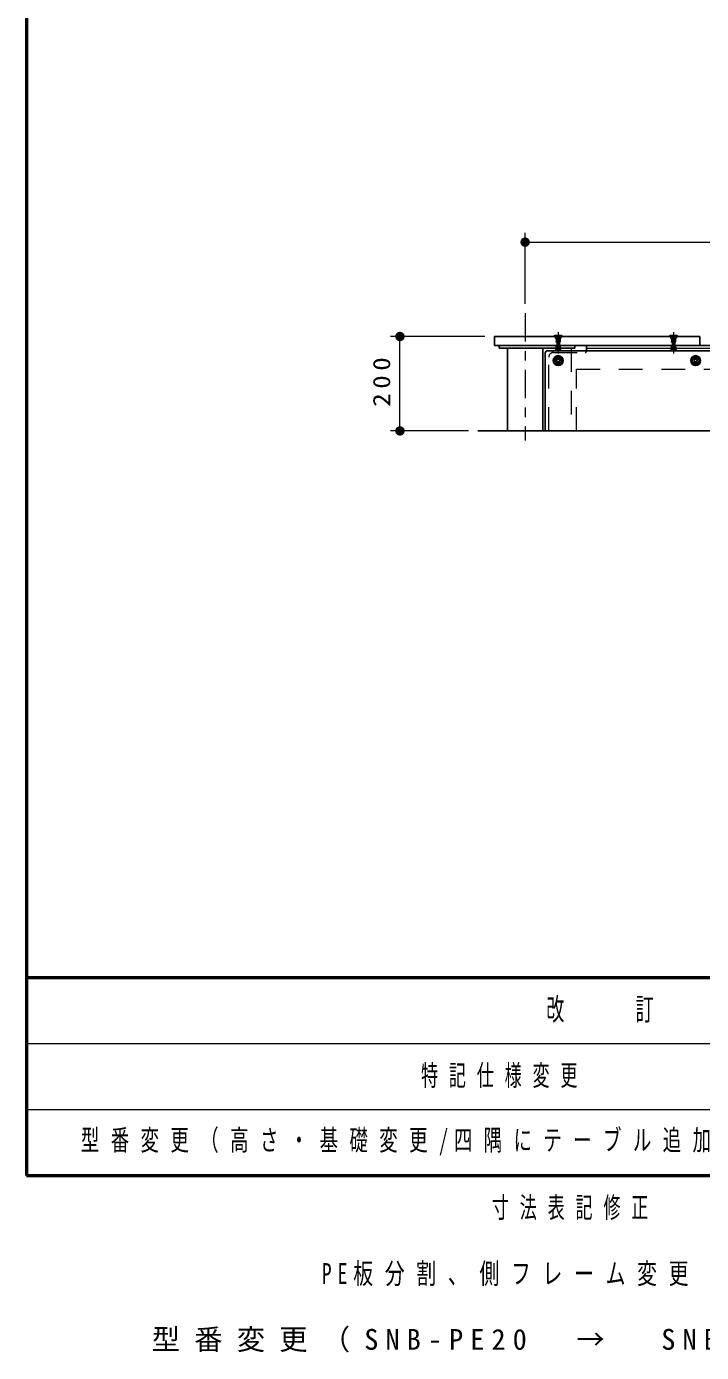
# Model space of a CAD drawing. Units: millimetres on the paper, with parts at other scales. Extents: x -385 to 0, y -19 to 267.
# Drawn here: x -385 to -313.6, y -18.7 to 121.7 of the extents above; entities that cross this region are included whole.
import ezdxf

# ---------------------------------------------------------------- set-up
doc = ezdxf.new("R2010")
doc.units = ezdxf.units.MM
doc.linetypes.add('USER1', pattern=[4.5, 2.5, -2])
doc.linetypes.add('USER2', pattern=[6, 3, -1, 1, -1])
doc.layers.add('LY_1', color=7, linetype='Continuous', lineweight=13)
doc.layers.add('LY_2', color=7, linetype='Continuous', lineweight=13)
doc.styles.add('ＭＳ ゴシック', font='')
doc.styles.get('ＭＳ ゴシック').set_extended_font_data('MS Gothic')

# ---------------------------------------------------------------- blocks, each defined once
blk = doc.blocks.new('filled_dot')
at = {"color": 0, "linetype": 'Continuous', "lineweight": -2, "const_width": 1.25}
blk.add_lwpolyline([(-0.625, 0, 1), (0.625, 0, 1)], format="xyb", close=True, dxfattribs=at)

msp = doc.modelspace()

# ---------------------------------------------------------------- linework, layer by layer
at = {"layer": 'LY_1'}
for p, q in [((-332.23, 92.357), (-332.23, 99.895)), ((-332.23, 98.895), (-232.23, 98.895)), ((-336.48, 88.895), (-346.48, 88.895)), ((-345.48, 78.895), (-345.48, 88.895)), ((-325.73, 87.645), (-238.73, 87.645)), ((-338.23, 78.895), (-346.48, 78.895))]:
    msp.add_line(p, q, dxfattribs=at)
at = {"layer": 'LY_1', "linetype": 'USER2'}
for p, q in [((-332.23, 91.357), (-332.23, 77.895)), ((-328.73, 89.368), (-328.73, 87.09)), ((-316.53, 89.368), (-316.53, 87.09))]:
    msp.add_line(p, q, dxfattribs=at)
at = {"layer": 'LY_1', "lineweight": 25}
for p, q in [((-335.48, 88.895), (-335.48, 87.945)), ((-335.48, 88.895), (-313.73, 88.895)), ((-329.055, 88.995), (-329.155, 88.97)), ((-328.305, 88.97), (-329.155, 88.97)), ((-329.155, 88.97), (-329.155, 88.895)), ((-328.405, 88.995), (-329.055, 88.995)), ((-328.405, 88.995), (-328.305, 88.97)), ((-328.305, 88.97), (-328.305, 88.895)), ((-316.855, 88.995), (-316.955, 88.97)), ((-316.105, 88.97), (-316.955, 88.97)), ((-316.955, 88.97), (-316.955, 88.895)), ((-316.205, 88.995), (-316.855, 88.995)), ((-316.205, 88.995), (-316.105, 88.97)), ((-316.105, 88.97), (-316.105, 88.895)), ((-313.73, 88.895), (-313.73, 87.945)), ((-335.48, 87.945), (-282.23, 87.945)), ((-334.98, 87.645), (-334.98, 87.945)), ((-334.98, 87.645), (-326.98, 87.645)), ((-334.105, 87.645), (-334.105, 78.895)), ((-330.355, 87.645), (-330.355, 78.895)), ((-330.105, 87.145), (-330.105, 78.895)), ((-329.855, 87.395), (-282.605, 87.395)), ((-329.08, 87.645), (-329.08, 87.62)), ((-329.08, 87.62), (-328.38, 87.62)), ((-328.38, 87.645), (-328.38, 87.62)), ((-326.98, 87.945), (-326.98, 87.645)), ((-325.73, 87.345), (-325.73, 87.945)), ((-316.88, 87.645), (-316.88, 87.62)), ((-316.88, 87.645), (-316.18, 87.645)), ((-316.88, 87.62), (-316.18, 87.62)), ((-316.18, 87.645), (-316.18, 87.62)), ((-328.817, 86.495), (-328.903, 86.345)), ((-328.817, 86.195), (-328.903, 86.345)), ((-328.817, 86.495), (-328.644, 86.495)), ((-328.817, 86.195), (-328.644, 86.195)), ((-328.557, 86.345), (-328.644, 86.495)), ((-328.557, 86.345), (-328.644, 86.195)), ((-314.353, 86.345), (-314.267, 86.495)), ((-314.353, 86.345), (-314.267, 86.195)), ((-314.094, 86.495), (-314.267, 86.495)), ((-314.094, 86.195), (-314.267, 86.195)), ((-314.094, 86.495), (-314.007, 86.345)), ((-314.094, 86.195), (-314.007, 86.345)), ((-337.23, 78.895), (-274.73, 78.895))]:
    msp.add_line(p, q, dxfattribs=at)
at = {"layer": 'LY_1', "linetype": 'USER1'}
for p, q in [((-329.048, 88.87), (-329.048, 88.77)), ((-329.048, 88.77), (-328.973, 88.695)), ((-328.97, 88.695), (-328.973, 88.695)), ((-328.955, 88.68), (-328.955, 88.32)), ((-328.73, 88.881), (-328.88, 88.795)), ((-328.88, 88.795), (-328.88, 87.645)), ((-328.88, 88.645), (-328.58, 88.645)), ((-328.855, 88.809), (-328.855, 88.295)), ((-328.58, 88.795), (-328.73, 88.881)), ((-328.605, 88.809), (-328.605, 88.295)), ((-328.58, 88.795), (-328.58, 87.645)), ((-328.505, 88.68), (-328.505, 88.32)), ((-328.487, 88.695), (-328.49, 88.695)), ((-328.412, 88.77), (-328.487, 88.695)), ((-328.412, 88.87), (-328.412, 88.77)), ((-316.848, 88.87), (-316.848, 88.77)), ((-316.848, 88.77), (-316.773, 88.695)), ((-316.77, 88.695), (-316.773, 88.695)), ((-316.755, 88.68), (-316.755, 88.32)), ((-316.53, 88.881), (-316.68, 88.795)), ((-316.68, 88.795), (-316.68, 87.645)), ((-316.68, 88.645), (-316.38, 88.645)), ((-316.655, 88.809), (-316.655, 88.295)), ((-316.38, 88.795), (-316.53, 88.881)), ((-316.405, 88.809), (-316.405, 88.295)), ((-316.38, 88.795), (-316.38, 87.645)), ((-316.305, 88.68), (-316.305, 88.32)), ((-316.287, 88.695), (-316.29, 88.695)), ((-316.212, 88.77), (-316.287, 88.695)), ((-316.212, 88.87), (-316.212, 88.77)), ((-329.23, 87.195), (-325.88, 87.195)), ((-328.93, 88.295), (-328.955, 88.32)), ((-328.855, 88.295), (-328.93, 88.295)), ((-328.93, 87.645), (-328.93, 87.945)), ((-328.53, 88.295), (-328.605, 88.295)), ((-328.53, 88.295), (-328.505, 88.32)), ((-328.53, 87.945), (-328.53, 87.645)), ((-327.355, 87.645), (-327.355, 78.895)), ((-316.73, 88.295), (-316.755, 88.32)), ((-316.655, 88.295), (-316.73, 88.295)), ((-316.73, 87.645), (-316.73, 87.945)), ((-316.33, 88.295), (-316.405, 88.295)), ((-316.33, 88.295), (-316.305, 88.32)), ((-316.33, 87.945), (-316.33, 87.645)), ((-329.73, 78.895), (-329.73, 86.695)), ((-326.805, 85.445), (-283.73, 85.445)), ((-326.805, 78.895), (-326.805, 85.445))]:
    msp.add_line(p, q, dxfattribs=at)
at = {"layer": 'LY_1', "lineweight": 25}
for centre, radius in [((-328.73, 86.345), 0.525), ((-328.73, 86.345), 0.45), ((-328.73, 86.345), 0.173), ((-314.18, 86.345), 0.525), ((-314.18, 86.345), 0.45), ((-314.18, 86.345), 0.173)]:
    msp.add_circle(centre, radius, dxfattribs=at)
at = {"layer": 'LY_1', "linetype": 'USER1'}
for centre in [(-328.73, 86.345), (-314.18, 86.345)]:
    msp.add_circle(centre, 0.325, dxfattribs=at)
for centre, radius, start, end in [((-329.073, 88.87), 0.025, 0, 90), ((-328.97, 88.68), 0.015, 0, 90), ((-328.49, 88.68), 0.015, 90, 180), ((-328.387, 88.87), 0.025, 90, 180), ((-316.873, 88.87), 0.025, 0, 90), ((-316.77, 88.68), 0.015, 0, 90), ((-316.29, 88.68), 0.015, 90, 180), ((-316.187, 88.87), 0.025, 90, 180), ((-329.23, 86.695), 0.5, 90, 180), ((-325.88, 87.345), 0.15, 270, 0)]:
    msp.add_arc(centre, radius, start, end, dxfattribs=at)
at = {"layer": 'LY_1', "lineweight": 25}
for centre, radius, start, end in [((-329.855, 87.145), 0.25, 90, 180), ((-328.73, 87.922), 0.463, 220.86566, 319.13434), ((-316.53, 87.922), 0.463, 220.86566, 319.13434)]:
    msp.add_arc(centre, radius, start, end, dxfattribs=at)
at = {"layer": 'LY_2', "lineweight": 50}
for p, q in [((-385, 267), (-385, 0)), ((-385, 21), (0, 21)), ((-385, 0), (0, 0))]:
    msp.add_line(p, q, dxfattribs=at)
at = {"layer": 'LY_2'}
for p, q in [((-385, 14), (-243.5, 14)), ((-385, 7), (-243.5, 7))]:
    msp.add_line(p, q, dxfattribs=at)

# ---------------------------------------------------------------- block references
at = {"layer": 'LY_1', "xscale": 0.4, "yscale": 0.4}
msp.add_blockref('filled_dot', (-332.23, 98.895), dxfattribs=at)
for p, rotation in [((-345.48, 88.895), 270), ((-345.48, 78.895), 90)]:
    msp.add_blockref('filled_dot', p, dxfattribs=dict(at, rotation=rotation))

# ---------------------------------------------------------------- texts
at = {"layer": 'LY_1', "insert": (-346.48, 84.311), "char_height": 1.833, "attachment_point": 8, "rotation": 90, "style": 'ＭＳ ゴシック'}
msp.add_mtext('\\T1.33;\\W1.15;200', dxfattribs=at)
at = {"layer": 'LY_1', "char_height": 2.199, "attachment_point": 4, "style": 'ＭＳ ゴシック'}
for s, insert in [('\\T1.64;\\W0.6;特記仕様変更', (-343.25, 10.5)), ('\\T1.62;\\W0.65;型番変更（高さ・基礎変更/四隅にテーブル追加）/改訂番号継承', (-379.25, 3.5)), ('\\T1.64;\\W0.6;寸法表記修正', (-335.75, -3.5)), ('\\T1.59;\\W0.7;PE板分割、側フレーム変更', (-353.75, -10.5)), ('\\T1.5;型番変更（SNB-PE20\u3000→\u3000SNB-20PE）', (-371.75, -17.5))]:
    msp.add_mtext(s, dxfattribs=dict(at, insert=insert))
at = {"layer": 'LY_2', "insert": (-314.25, 17.5), "char_height": 2.346, "attachment_point": 5, "style": 'ＭＳ ゴシック'}
msp.add_mtext('\\T1.64;\\W0.6;改\u3000\u3000訂\u3000\u3000事\u3000\u3000項', dxfattribs=at)

doc.saveas('drawing.dxf')
